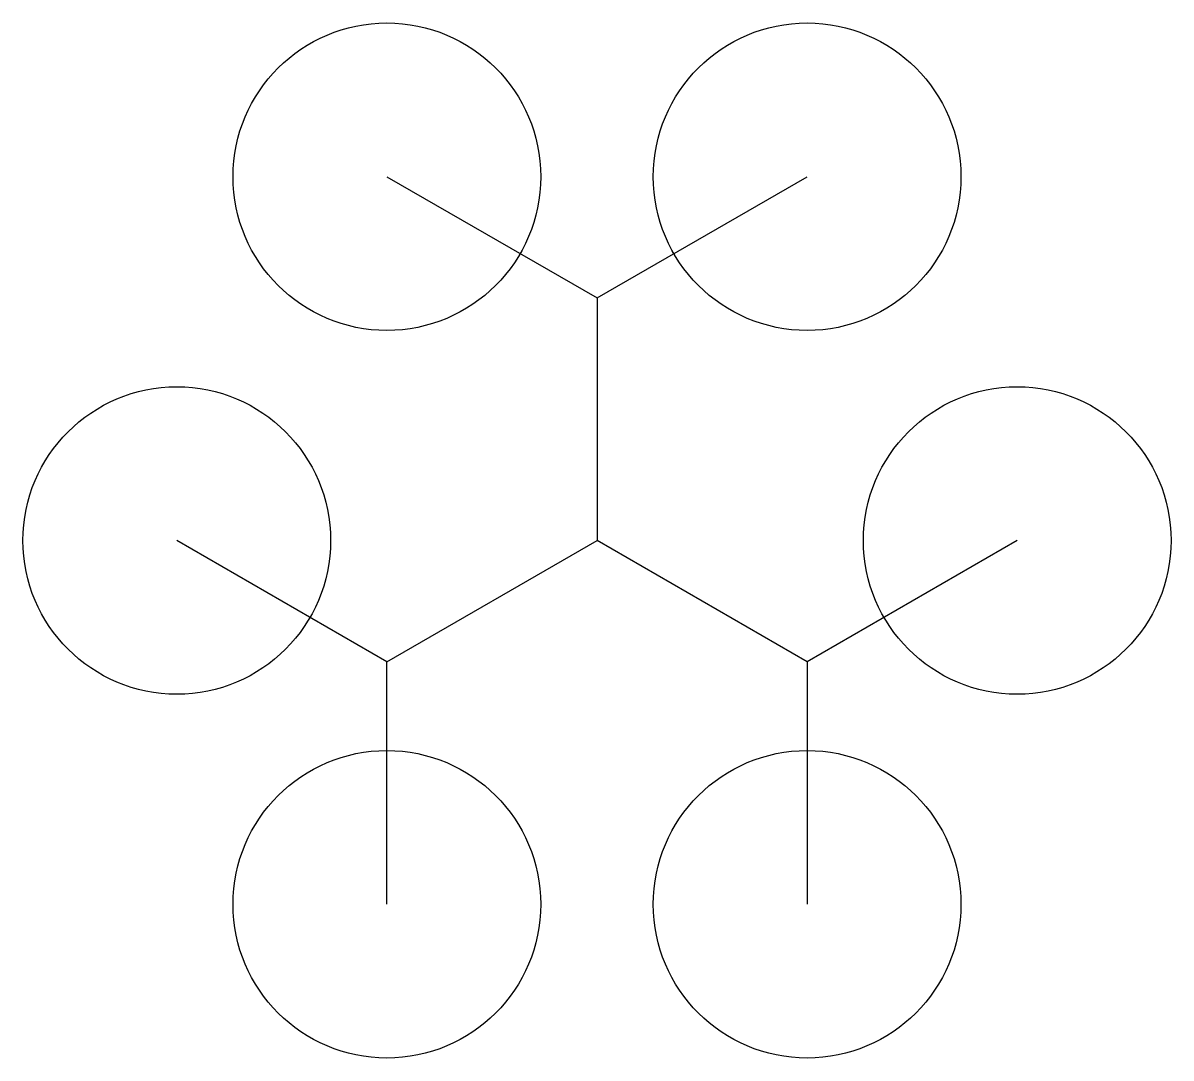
# Model space of a CAD drawing. Header units: inches. Extents: x -56 to 56, y -50 to 50.
import ezdxf

# ---------------------------------------------------------------- set-up
doc = ezdxf.new("R2010")
doc.units = ezdxf.units.IN
doc.header["$MEASUREMENT"] = 0

msp = doc.modelspace()

# ---------------------------------------------------------------- linework, layer by layer
for p, q in [((-20.49, 35.49), (0, 23.66)), ((0, 23.66), (20.49, 35.49)), ((0, 23.66), (0, 0)), ((-20.49, -11.83), (-40.98, 0)), ((-20.49, -11.83), (0, 0)), ((20.49, -11.83), (0, 0)), ((40.98, 0), (20.49, -11.83)), ((-20.49, -35.49), (-20.49, -11.83)), ((20.49, -11.83), (20.49, -35.49))]:
    msp.add_line(p, q)
for centre in [(-20.49, 35.49), (20.49, 35.49), (-40.98, 0), (40.98, 0), (-20.49, -35.49), (20.49, -35.49)]:
    msp.add_circle(centre, 15)

doc.saveas('drawing.dxf')
